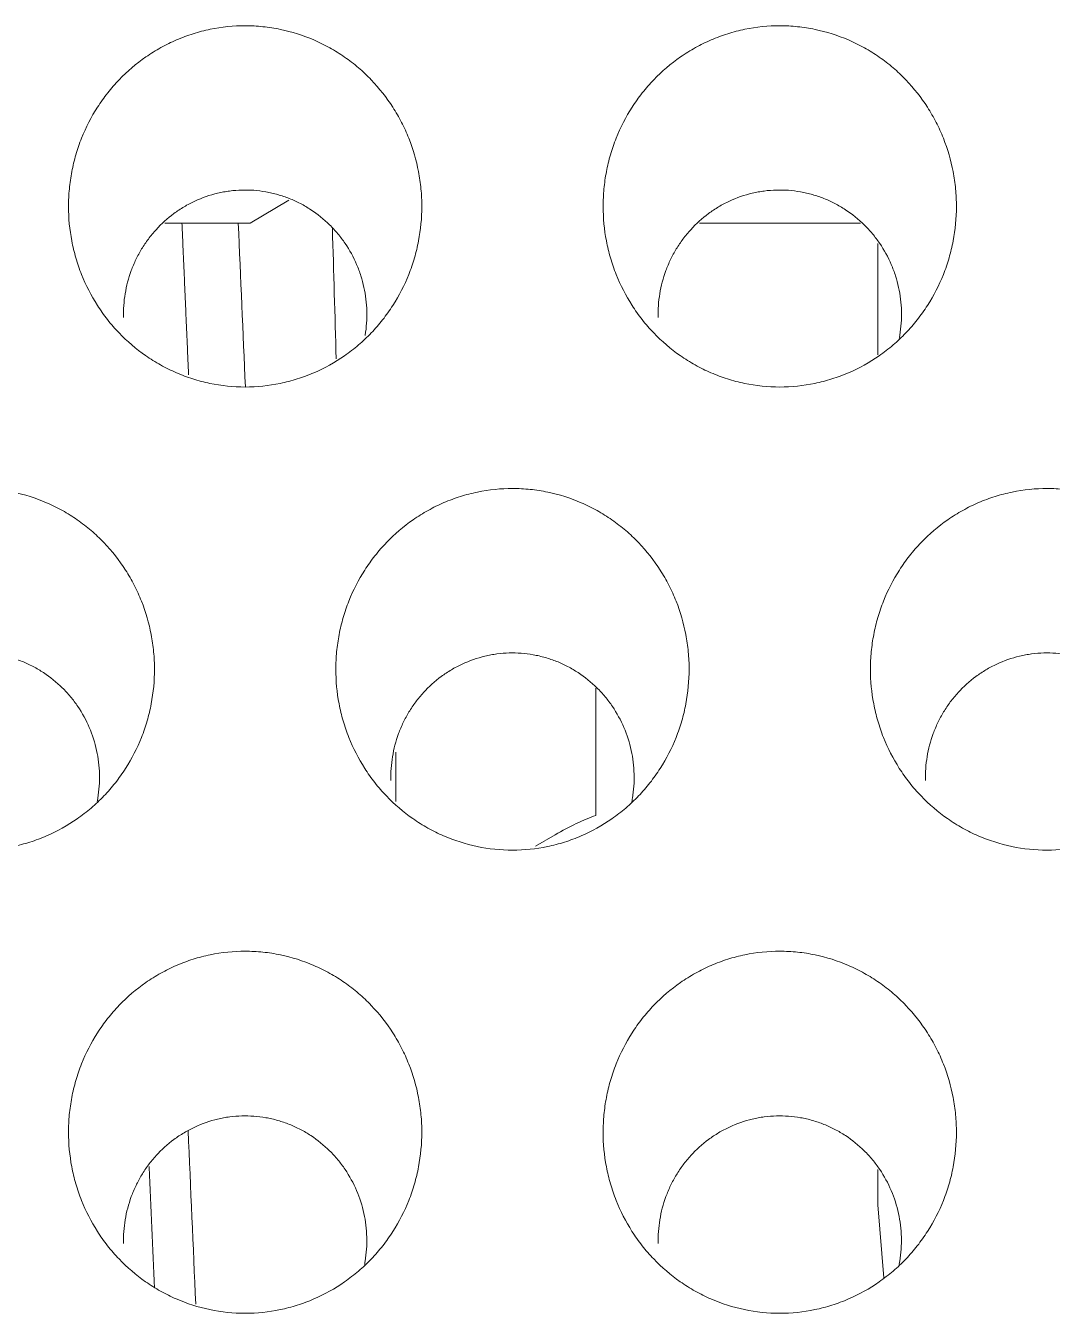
# Model space of a CAD drawing. Header units: millimetres. Extents: x 70151 to 230897, y 35202 to 113211.
# Drawn here: x 179009.19 to 179014.93, y 69190.07 to 69197.26 of the extents above; entities that cross this region are included whole.
import ezdxf

# ---------------------------------------------------------------- set-up
doc = ezdxf.new("R2010")
doc.units = ezdxf.units.MM
doc.header["$LTSCALE"] = 50
doc.layers.add('2-con', color=2, linetype='Continuous')
doc.layers.add('mark-B', color=2, linetype='Continuous', lineweight=20)

# ---------------------------------------------------------------- blocks, each defined once
blk = doc.blocks.new('무풍1WAY 대형')
at = {"layer": 'mark-B'}
for p, q in [((-359.0754, -430.819), (-359.0419, -431.2268)), ((-359.0419, -431.2268), (-359.0419, -431.4234)), ((-357.2387, -433.2948), (-357.128, -433.2305)), ((-357.4656, -433.4028), (-357.4656, -434.113)), ((-356.3482, -433.7568), (-356.3482, -433.4803)), ((-359.0419, -435.9761), (-359.0419, -436.5975)), ((-355.7503, -436.8412), (-355.5344, -436.7121))]:
    blk.add_line(p, q, dxfattribs=at)
blk.add_ellipse((-357.2126, -433.0697), major_axis=(-0.4878, -0.3363), ratio=0.297438, start_param=0.835702, end_param=1.316183, dxfattribs=at)
for points, knots in [([(-358.4933, -430.621), (-358.5597, -430.621), (-358.625, -430.6278), (-358.7213, -430.6478), (-358.7531, -430.6561), (-358.8003, -430.671), (-358.816, -430.6764), (-358.847, -430.688), (-358.8623, -430.6942), (-358.9376, -430.7268), (-358.9947, -430.7587), (-359.0755, -430.815), (-359.1018, -430.8354), (-359.1516, -430.8781), (-359.199, -430.923), (-359.2417, -430.9722), (-359.272, -431.0107), (-359.2818, -431.0238), (-359.3007, -431.0505), (-359.31, -431.0641), (-359.3542, -431.1333), (-359.3838, -431.1912), (-359.4197, -431.2817), (-359.4302, -431.3125), (-359.4439, -431.3595), (-359.4481, -431.3754), (-359.4558, -431.4073), (-359.4592, -431.4232), (-359.4744, -431.5031), (-359.4804, -431.5675), (-359.4804, -431.6487), (-359.4801, -431.6649), (-359.4785, -431.6975), (-359.4774, -431.7139), (-359.4728, -431.7628), (-359.4682, -431.795), (-359.4499, -431.8905), (-359.4319, -431.9527), (-359.3958, -432.0436), (-359.3822, -432.0737), (-359.3524, -432.1318), (-359.3362, -432.16), (-359.2837, -432.242), (-359.2436, -432.2932), (-359.1866, -432.3527), (-359.1749, -432.3643), (-359.1511, -432.3868), (-359.1146, -432.4197), (-359.0502, -432.4696), (-358.9948, -432.5043), (-358.9519, -432.5283), (-358.9373, -432.536), (-358.9076, -432.5506), (-358.8926, -432.5576), (-358.8169, -432.5903), (-358.7546, -432.6101), (-358.6583, -432.6302), (-358.6257, -432.6353), (-358.5596, -432.6421), (-358.5267, -432.6438), (-358.4282, -432.6439), (-358.363, -432.6373), (-358.282, -432.6206), (-358.2658, -432.6168), (-358.2338, -432.6084), (-358.1863, -432.5947), (-358.1095, -432.5661), (-358.0508, -432.5372), (-357.9933, -432.5052), (-357.9651, -432.4876), (-357.8842, -432.4312), (-357.8347, -432.3888), (-357.7781, -432.3299), (-357.767, -432.3178), (-357.7455, -432.293), (-357.735, -432.2803), (-357.7045, -432.2416), (-357.6856, -432.2149), (-357.6329, -432.1328), (-357.6032, -432.075), (-357.573, -431.9989), (-357.5673, -431.9835), (-357.5567, -431.9525), (-357.5419, -431.9059), (-357.523, -431.8271), (-357.5138, -431.7629), (-357.5092, -431.7144), (-357.5081, -431.6982), (-357.5065, -431.6655), (-357.5061, -431.6491), (-357.5061, -431.5674), (-357.5122, -431.5029), (-357.5304, -431.4075), (-357.5379, -431.3759), (-357.5516, -431.3288), (-357.5565, -431.3132), (-357.5671, -431.2822), (-357.5728, -431.2668), (-357.6028, -431.1911), (-357.6324, -431.1334), (-357.6849, -431.0511), (-357.7038, -431.0245), (-357.7445, -430.9726), (-357.766, -430.9479), (-357.8336, -430.8772), (-357.883, -430.8347), (-357.9502, -430.7877), (-357.9639, -430.7786), (-357.9919, -430.761), (-358.0062, -430.7526), (-358.0492, -430.7285), (-358.0786, -430.714), (-358.1685, -430.675), (-358.231, -430.655), (-358.3611, -430.6278), (-358.4268, -430.621), (-358.4933, -430.621)], [0, 0, 0, 0, 0.03125, 0.03125, 0.046875, 0.046875, 0.054688, 0.054688, 0.0625, 0.0625, 0.09375, 0.09375, 0.109375, 0.109375, 0.125, 0.140625, 0.140625, 0.148438, 0.148438, 0.15625, 0.15625, 0.1875, 0.1875, 0.203125, 0.203125, 0.210938, 0.210938, 0.21875, 0.21875, 0.25, 0.25, 0.257813, 0.257813, 0.265625, 0.265625, 0.28125, 0.28125, 0.3125, 0.3125, 0.328125, 0.328125, 0.34375, 0.34375, 0.375, 0.375, 0.382813, 0.382813, 0.390625, 0.40625, 0.421875, 0.421875, 0.429688, 0.429688, 0.4375, 0.4375, 0.46875, 0.46875, 0.484375, 0.484375, 0.5, 0.5, 0.53125, 0.53125, 0.539063, 0.539063, 0.546875, 0.5625, 0.578125, 0.578125, 0.59375, 0.59375, 0.625, 0.625, 0.632813, 0.632813, 0.640625, 0.640625, 0.65625, 0.65625, 0.6875, 0.6875, 0.695313, 0.695313, 0.703125, 0.71875, 0.734375, 0.734375, 0.742188, 0.742188, 0.75, 0.75, 0.78125, 0.78125, 0.796875, 0.796875, 0.804688, 0.804688, 0.8125, 0.8125, 0.84375, 0.84375, 0.859375, 0.859375, 0.875, 0.875, 0.90625, 0.90625, 0.914063, 0.914063, 0.921875, 0.921875, 0.9375, 0.9375, 0.96875, 0.96875, 1, 1, 1, 1]), ([(-355.5057, -430.621), (-355.5722, -430.621), (-355.6375, -430.6278), (-355.7337, -430.6478), (-355.7655, -430.6561), (-355.8128, -430.671), (-355.8285, -430.6764), (-355.8595, -430.688), (-355.8747, -430.6942), (-355.9501, -430.7268), (-356.0072, -430.7587), (-356.088, -430.815), (-356.1142, -430.8354), (-356.1641, -430.8781), (-356.2115, -430.923), (-356.2542, -430.9722), (-356.2844, -431.0107), (-356.2942, -431.0238), (-356.3132, -431.0505), (-356.3224, -431.0641), (-356.3667, -431.1333), (-356.3962, -431.1912), (-356.4321, -431.2817), (-356.4427, -431.3125), (-356.4564, -431.3595), (-356.4606, -431.3754), (-356.4682, -431.4073), (-356.4716, -431.4232), (-356.4868, -431.5031), (-356.4929, -431.5675), (-356.4929, -431.6487), (-356.4925, -431.6649), (-356.491, -431.6975), (-356.4898, -431.7139), (-356.4852, -431.7628), (-356.4806, -431.795), (-356.4624, -431.8905), (-356.4443, -431.9527), (-356.4083, -432.0436), (-356.3946, -432.0737), (-356.3649, -432.1318), (-356.3487, -432.16), (-356.2962, -432.242), (-356.2561, -432.2932), (-356.1991, -432.3527), (-356.1874, -432.3643), (-356.1635, -432.3868), (-356.127, -432.4197), (-356.0626, -432.4696), (-356.0073, -432.5043), (-355.9643, -432.5283), (-355.9497, -432.536), (-355.9201, -432.5506), (-355.905, -432.5576), (-355.8294, -432.5903), (-355.767, -432.6101), (-355.6707, -432.6302), (-355.6381, -432.6353), (-355.572, -432.6421), (-355.5391, -432.6438), (-355.4406, -432.6439), (-355.3754, -432.6373), (-355.2945, -432.6206), (-355.2782, -432.6168), (-355.2462, -432.6084), (-355.1987, -432.5947), (-355.122, -432.5661), (-355.0632, -432.5372), (-355.0058, -432.5052), (-354.9776, -432.4876), (-354.8966, -432.4312), (-354.8471, -432.3888), (-354.7905, -432.3299), (-354.7795, -432.3178), (-354.758, -432.293), (-354.7474, -432.2803), (-354.7169, -432.2416), (-354.698, -432.2149), (-354.6454, -432.1328), (-354.6157, -432.075), (-354.5855, -431.9989), (-354.5797, -431.9835), (-354.5691, -431.9525), (-354.5544, -431.9059), (-354.5355, -431.8271), (-354.5263, -431.7629), (-354.5217, -431.7144), (-354.5205, -431.6982), (-354.519, -431.6655), (-354.5186, -431.6491), (-354.5186, -431.5674), (-354.5247, -431.5029), (-354.5428, -431.4075), (-354.5504, -431.3759), (-354.564, -431.3288), (-354.569, -431.3132), (-354.5796, -431.2822), (-354.5853, -431.2668), (-354.6153, -431.1911), (-354.6448, -431.1334), (-354.6973, -431.0511), (-354.7162, -431.0245), (-354.757, -430.9726), (-354.7784, -430.9479), (-354.846, -430.8772), (-354.8954, -430.8347), (-354.9626, -430.7877), (-354.9764, -430.7786), (-355.0044, -430.761), (-355.0186, -430.7526), (-355.0617, -430.7285), (-355.0911, -430.714), (-355.181, -430.675), (-355.2435, -430.655), (-355.3735, -430.6278), (-355.4393, -430.621), (-355.5057, -430.621)], [0, 0, 0, 0, 0.03125, 0.03125, 0.046875, 0.046875, 0.054687, 0.054687, 0.0625, 0.0625, 0.09375, 0.09375, 0.109375, 0.109375, 0.125, 0.140625, 0.140625, 0.148437, 0.148437, 0.15625, 0.15625, 0.1875, 0.1875, 0.203125, 0.203125, 0.210937, 0.210937, 0.21875, 0.21875, 0.25, 0.25, 0.257812, 0.257812, 0.265625, 0.265625, 0.28125, 0.28125, 0.3125, 0.3125, 0.328125, 0.328125, 0.34375, 0.34375, 0.375, 0.375, 0.382812, 0.382812, 0.390625, 0.40625, 0.421875, 0.421875, 0.429687, 0.429687, 0.4375, 0.4375, 0.46875, 0.46875, 0.484375, 0.484375, 0.5, 0.5, 0.53125, 0.53125, 0.539062, 0.539062, 0.546875, 0.5625, 0.578125, 0.578125, 0.59375, 0.59375, 0.625, 0.625, 0.632812, 0.632812, 0.640625, 0.640625, 0.65625, 0.65625, 0.6875, 0.6875, 0.695312, 0.695312, 0.703125, 0.71875, 0.734375, 0.734375, 0.742187, 0.742187, 0.75, 0.75, 0.78125, 0.78125, 0.796875, 0.796875, 0.804687, 0.804687, 0.8125, 0.8125, 0.84375, 0.84375, 0.859375, 0.859375, 0.875, 0.875, 0.90625, 0.90625, 0.914062, 0.914062, 0.921875, 0.921875, 0.9375, 0.9375, 0.96875, 0.96875, 1, 1, 1, 1]), ([(-359.1603, -430.8933), (-359.1615, -430.8995), (-359.1626, -430.9057), (-359.1709, -430.956), (-359.1739, -431.0004), (-359.1722, -431.0678), (-359.1706, -431.0904), (-359.1652, -431.1349), (-359.1615, -431.157), (-359.1473, -431.2224), (-359.1338, -431.2651), (-359.0982, -431.3483), (-359.0767, -431.3876), (-359.039, -431.4432), (-359.0255, -431.4612), (-359.0039, -431.4873), (-358.9964, -431.4959), (-358.9811, -431.5126), (-358.9733, -431.5207), (-358.9332, -431.5604), (-358.8983, -431.5887), (-358.8511, -431.6197), (-358.8414, -431.6257), (-358.8218, -431.6372), (-358.8118, -431.6428), (-358.7816, -431.6585), (-358.7406, -431.6774), (-358.6872, -431.6956), (-358.6543, -431.7042), (-358.6322, -431.7093), (-358.621, -431.7116), (-358.5647, -431.7216), (-358.5197, -431.7249), (-358.4519, -431.723), (-358.4293, -431.7212), (-358.3954, -431.7167), (-358.3841, -431.7149), (-358.3617, -431.7108), (-358.3506, -431.7085), (-358.2956, -431.6954), (-358.2531, -431.6806), (-358.1915, -431.6519), (-358.1712, -431.6412), (-358.1323, -431.618), (-358.1135, -431.6055), (-358.0594, -431.5655), (-358.0261, -431.5354), (-357.988, -431.4934), (-357.9805, -431.4848), (-357.9662, -431.4674), (-357.9593, -431.4585), (-357.9392, -431.4315), (-357.9143, -431.3943), (-357.8877, -431.3452), (-357.8738, -431.3144), (-357.8651, -431.2937), (-357.8609, -431.2831), (-357.8415, -431.2303), (-357.819, -431.1442), (-357.8127, -431.0554), (-357.8137, -431.0102)], [0, 0, 0, 0, 0.008227, 0.008227, 0.066566, 0.066566, 0.095736, 0.095736, 0.124906, 0.124906, 0.183246, 0.183246, 0.241585, 0.241585, 0.270755, 0.270755, 0.28534, 0.28534, 0.299925, 0.299925, 0.358264, 0.358264, 0.372849, 0.372849, 0.387434, 0.387434, 0.416604, 0.445774, 0.460359, 0.460359, 0.474944, 0.474944, 0.533283, 0.533283, 0.562453, 0.562453, 0.577038, 0.577038, 0.591623, 0.591623, 0.649962, 0.649962, 0.679132, 0.679132, 0.708302, 0.708302, 0.766642, 0.766642, 0.781226, 0.781226, 0.795811, 0.795811, 0.824981, 0.854151, 0.868736, 0.868736, 0.883321, 0.883321, 0.94166, 1, 1, 1, 1]), ([(-356.1728, -430.8933), (-356.174, -430.8995), (-356.1751, -430.9057), (-356.1833, -430.956), (-356.1864, -431.0004), (-356.1847, -431.0678), (-356.1831, -431.0904), (-356.1777, -431.1349), (-356.174, -431.157), (-356.1598, -431.2224), (-356.1462, -431.2651), (-356.1107, -431.3483), (-356.0892, -431.3876), (-356.0515, -431.4432), (-356.038, -431.4612), (-356.0164, -431.4873), (-356.0089, -431.4959), (-355.9936, -431.5126), (-355.9857, -431.5207), (-355.9456, -431.5604), (-355.9107, -431.5887), (-355.8635, -431.6197), (-355.8539, -431.6257), (-355.8343, -431.6372), (-355.8243, -431.6428), (-355.7941, -431.6585), (-355.753, -431.6774), (-355.6997, -431.6956), (-355.6668, -431.7042), (-355.6446, -431.7093), (-355.6334, -431.7116), (-355.5772, -431.7216), (-355.5321, -431.7249), (-355.4644, -431.723), (-355.4418, -431.7212), (-355.4079, -431.7167), (-355.3965, -431.7149), (-355.3742, -431.7108), (-355.3631, -431.7085), (-355.308, -431.6954), (-355.2655, -431.6806), (-355.2039, -431.6519), (-355.1837, -431.6412), (-355.1447, -431.618), (-355.126, -431.6055), (-355.0718, -431.5655), (-355.0385, -431.5354), (-355.0004, -431.4934), (-354.993, -431.4848), (-354.9786, -431.4674), (-354.9717, -431.4585), (-354.9516, -431.4315), (-354.9267, -431.3943), (-354.9002, -431.3452), (-354.8863, -431.3144), (-354.8775, -431.2937), (-354.8734, -431.2831), (-354.854, -431.2303), (-354.8315, -431.1442), (-354.8251, -431.0554), (-354.8262, -431.0102)], [0, 0, 0, 0, 0.008227, 0.008227, 0.066566, 0.066566, 0.095736, 0.095736, 0.124906, 0.124906, 0.183246, 0.183246, 0.241585, 0.241585, 0.270755, 0.270755, 0.28534, 0.28534, 0.299925, 0.299925, 0.358264, 0.358264, 0.372849, 0.372849, 0.387434, 0.387434, 0.416604, 0.445774, 0.460359, 0.460359, 0.474944, 0.474944, 0.533283, 0.533283, 0.562453, 0.562453, 0.577038, 0.577038, 0.591623, 0.591623, 0.649962, 0.649962, 0.679132, 0.679132, 0.708302, 0.708302, 0.766642, 0.766642, 0.781227, 0.781227, 0.795811, 0.795811, 0.824981, 0.854151, 0.868736, 0.868736, 0.883321, 0.883321, 0.94166, 1, 1, 1, 1]), ([(-359.9871, -433.2088), (-360.0535, -433.2088), (-360.1188, -433.2156), (-360.215, -433.2355), (-360.2468, -433.2438), (-360.294, -433.2587), (-360.3097, -433.2641), (-360.3407, -433.2757), (-360.3559, -433.2819), (-360.4313, -433.3144), (-360.4883, -433.3462), (-360.5691, -433.4025), (-360.5954, -433.4228), (-360.6452, -433.4655), (-360.6927, -433.5104), (-360.7354, -433.5595), (-360.7656, -433.5979), (-360.7754, -433.611), (-360.7944, -433.6377), (-360.8036, -433.6513), (-360.8479, -433.7204), (-360.8775, -433.7783), (-360.9134, -433.8687), (-360.9239, -433.8994), (-360.9376, -433.9465), (-360.9419, -433.9623), (-360.9495, -433.9941), (-360.9529, -434.0101), (-360.9681, -434.0899), (-360.9742, -434.1543), (-360.9742, -434.2354), (-360.9738, -434.2516), (-360.9723, -434.2842), (-360.9711, -434.3005), (-360.9665, -434.3494), (-360.9619, -434.3816), (-360.9436, -434.477), (-360.9256, -434.5391), (-360.8895, -434.63), (-360.8759, -434.6601), (-360.8461, -434.7181), (-360.8299, -434.7463), (-360.7774, -434.8281), (-360.7372, -434.8793), (-360.6803, -434.9387), (-360.6686, -434.9503), (-360.6447, -434.9729), (-360.6082, -435.0057), (-360.5438, -435.0555), (-360.4885, -435.0901), (-360.4455, -435.1141), (-360.4309, -435.1218), (-360.4013, -435.1364), (-360.3862, -435.1434), (-360.3106, -435.1761), (-360.2483, -435.1958), (-360.152, -435.2159), (-360.1194, -435.2209), (-360.0533, -435.2278), (-360.0204, -435.2295), (-359.922, -435.2295), (-359.8568, -435.2229), (-359.7758, -435.2062), (-359.7596, -435.2025), (-359.7276, -435.1941), (-359.6801, -435.1805), (-359.6034, -435.1519), (-359.5447, -435.123), (-359.4872, -435.0911), (-359.459, -435.0735), (-359.3781, -435.0172), (-359.3286, -434.9748), (-359.272, -434.916), (-359.261, -434.9039), (-359.2394, -434.8792), (-359.2289, -434.8665), (-359.1984, -434.8278), (-359.1794, -434.8012), (-359.1268, -434.7191), (-359.0971, -434.6613), (-359.0668, -434.5853), (-359.0611, -434.5699), (-359.0505, -434.539), (-359.0357, -434.4924), (-359.0168, -434.4136), (-359.0076, -434.3496), (-359.003, -434.3011), (-359.0019, -434.2848), (-359.0003, -434.2522), (-358.9999, -434.2358), (-358.9999, -434.1541), (-359.006, -434.0897), (-359.0242, -433.9944), (-359.0317, -433.9628), (-359.0454, -433.9158), (-359.0503, -433.9001), (-359.061, -433.8691), (-359.0666, -433.8538), (-359.0967, -433.7782), (-359.1262, -433.7205), (-359.1788, -433.6384), (-359.1977, -433.6117), (-359.2384, -433.5599), (-359.2599, -433.5352), (-359.3275, -433.4646), (-359.3769, -433.4222), (-359.4441, -433.3752), (-359.4578, -433.3661), (-359.4859, -433.3486), (-359.5001, -433.3402), (-359.5432, -433.3161), (-359.5725, -433.3016), (-359.6624, -433.2627), (-359.7249, -433.2427), (-359.8549, -433.2156), (-359.9206, -433.2088), (-359.9871, -433.2088)], [0, 0, 0, 0, 0.03125, 0.03125, 0.046875, 0.046875, 0.054687, 0.054687, 0.0625, 0.0625, 0.09375, 0.09375, 0.109375, 0.109375, 0.125, 0.140625, 0.140625, 0.148437, 0.148437, 0.15625, 0.15625, 0.1875, 0.1875, 0.203125, 0.203125, 0.210937, 0.210937, 0.21875, 0.21875, 0.25, 0.25, 0.257812, 0.257812, 0.265625, 0.265625, 0.28125, 0.28125, 0.3125, 0.3125, 0.328125, 0.328125, 0.34375, 0.34375, 0.375, 0.375, 0.382812, 0.382812, 0.390625, 0.40625, 0.421875, 0.421875, 0.429687, 0.429687, 0.4375, 0.4375, 0.46875, 0.46875, 0.484375, 0.484375, 0.5, 0.5, 0.53125, 0.53125, 0.539062, 0.539062, 0.546875, 0.5625, 0.578125, 0.578125, 0.59375, 0.59375, 0.625, 0.625, 0.632812, 0.632812, 0.640625, 0.640625, 0.65625, 0.65625, 0.6875, 0.6875, 0.695312, 0.695312, 0.703125, 0.71875, 0.734375, 0.734375, 0.742187, 0.742187, 0.75, 0.75, 0.78125, 0.78125, 0.796875, 0.796875, 0.804687, 0.804687, 0.8125, 0.8125, 0.84375, 0.84375, 0.859375, 0.859375, 0.875, 0.875, 0.90625, 0.90625, 0.914062, 0.914062, 0.921875, 0.921875, 0.9375, 0.9375, 0.96875, 0.96875, 1, 1, 1, 1]), ([(-356.9995, -433.2088), (-357.0659, -433.2088), (-357.1312, -433.2156), (-357.2274, -433.2355), (-357.2592, -433.2438), (-357.3064, -433.2587), (-357.3222, -433.2641), (-357.3531, -433.2757), (-357.3684, -433.2819), (-357.4437, -433.3144), (-357.5008, -433.3462), (-357.5816, -433.4025), (-357.6078, -433.4228), (-357.6577, -433.4655), (-357.7051, -433.5104), (-357.7478, -433.5595), (-357.7781, -433.5979), (-357.7879, -433.611), (-357.8069, -433.6377), (-357.8161, -433.6513), (-357.8604, -433.7204), (-357.8899, -433.7783), (-357.9258, -433.8687), (-357.9364, -433.8994), (-357.9501, -433.9465), (-357.9543, -433.9623), (-357.9619, -433.9941), (-357.9654, -434.0101), (-357.9806, -434.0899), (-357.9866, -434.1543), (-357.9866, -434.2354), (-357.9863, -434.2516), (-357.9847, -434.2842), (-357.9836, -434.3005), (-357.9789, -434.3494), (-357.9743, -434.3816), (-357.9561, -434.477), (-357.9381, -434.5391), (-357.902, -434.63), (-357.8883, -434.6601), (-357.8585, -434.7181), (-357.8423, -434.7463), (-357.7898, -434.8281), (-357.7497, -434.8793), (-357.6927, -434.9387), (-357.681, -434.9503), (-357.6572, -434.9729), (-357.6207, -435.0057), (-357.5563, -435.0555), (-357.5009, -435.0901), (-357.4579, -435.1141), (-357.4434, -435.1218), (-357.4137, -435.1364), (-357.3987, -435.1434), (-357.3231, -435.1761), (-357.2607, -435.1958), (-357.1644, -435.2159), (-357.1319, -435.2209), (-357.0658, -435.2278), (-357.0329, -435.2295), (-356.9344, -435.2295), (-356.8692, -435.2229), (-356.7883, -435.2062), (-356.7721, -435.2025), (-356.7401, -435.1941), (-356.6926, -435.1805), (-356.6159, -435.1519), (-356.5571, -435.123), (-356.4997, -435.0911), (-356.4715, -435.0735), (-356.3906, -435.0172), (-356.341, -434.9748), (-356.2845, -434.916), (-356.2734, -434.9039), (-356.2519, -434.8792), (-356.2413, -434.8665), (-356.2108, -434.8278), (-356.1919, -434.8012), (-356.1392, -434.7191), (-356.1096, -434.6613), (-356.0793, -434.5853), (-356.0736, -434.5699), (-356.063, -434.539), (-356.0482, -434.4924), (-356.0293, -434.4136), (-356.0201, -434.3496), (-356.0155, -434.3011), (-356.0143, -434.2848), (-356.0128, -434.2522), (-356.0124, -434.2358), (-356.0124, -434.1541), (-356.0185, -434.0897), (-356.0366, -433.9944), (-356.0442, -433.9628), (-356.0578, -433.9158), (-356.0628, -433.9001), (-356.0734, -433.8691), (-356.0791, -433.8538), (-356.1091, -433.7782), (-356.1387, -433.7205), (-356.1912, -433.6384), (-356.2101, -433.6117), (-356.2509, -433.5599), (-356.2723, -433.5352), (-356.34, -433.4646), (-356.3893, -433.4222), (-356.4566, -433.3752), (-356.4703, -433.3661), (-356.4983, -433.3486), (-356.5125, -433.3402), (-356.5556, -433.3161), (-356.585, -433.3016), (-356.6749, -433.2627), (-356.7373, -433.2427), (-356.8673, -433.2156), (-356.9331, -433.2088), (-356.9995, -433.2088)], [0, 0, 0, 0, 0.03125, 0.03125, 0.046875, 0.046875, 0.054687, 0.054687, 0.0625, 0.0625, 0.09375, 0.09375, 0.109375, 0.109375, 0.125, 0.140625, 0.140625, 0.148437, 0.148437, 0.15625, 0.15625, 0.1875, 0.1875, 0.203125, 0.203125, 0.210937, 0.210937, 0.21875, 0.21875, 0.25, 0.25, 0.257812, 0.257812, 0.265625, 0.265625, 0.28125, 0.28125, 0.3125, 0.3125, 0.328125, 0.328125, 0.34375, 0.34375, 0.375, 0.375, 0.382812, 0.382812, 0.390625, 0.40625, 0.421875, 0.421875, 0.429687, 0.429687, 0.4375, 0.4375, 0.46875, 0.46875, 0.484375, 0.484375, 0.5, 0.5, 0.53125, 0.53125, 0.539062, 0.539062, 0.546875, 0.5625, 0.578125, 0.578125, 0.59375, 0.59375, 0.625, 0.625, 0.632812, 0.632812, 0.640625, 0.640625, 0.65625, 0.65625, 0.6875, 0.6875, 0.695312, 0.695312, 0.703125, 0.71875, 0.734375, 0.734375, 0.742187, 0.742187, 0.75, 0.75, 0.78125, 0.78125, 0.796875, 0.796875, 0.804687, 0.804687, 0.8125, 0.8125, 0.84375, 0.84375, 0.859375, 0.859375, 0.875, 0.875, 0.90625, 0.90625, 0.914062, 0.914062, 0.921875, 0.921875, 0.9375, 0.9375, 0.96875, 0.96875, 1, 1, 1, 1]), ([(-354.012, -433.2088), (-354.0784, -433.2088), (-354.1437, -433.2156), (-354.2399, -433.2355), (-354.2717, -433.2438), (-354.3189, -433.2587), (-354.3346, -433.2641), (-354.3656, -433.2757), (-354.3808, -433.2819), (-354.4562, -433.3144), (-354.5132, -433.3462), (-354.594, -433.4025), (-354.6203, -433.4228), (-354.6701, -433.4655), (-354.7176, -433.5104), (-354.7603, -433.5595), (-354.7905, -433.5979), (-354.8003, -433.611), (-354.8193, -433.6377), (-354.8285, -433.6513), (-354.8728, -433.7204), (-354.9024, -433.7783), (-354.9383, -433.8687), (-354.9488, -433.8994), (-354.9625, -433.9465), (-354.9668, -433.9623), (-354.9744, -433.9941), (-354.9778, -434.0101), (-354.993, -434.0899), (-354.9991, -434.1543), (-354.9991, -434.2354), (-354.9987, -434.2516), (-354.9972, -434.2842), (-354.996, -434.3005), (-354.9914, -434.3494), (-354.9868, -434.3816), (-354.9685, -434.477), (-354.9505, -434.5391), (-354.9144, -434.63), (-354.9008, -434.6601), (-354.871, -434.7181), (-354.8548, -434.7463), (-354.8023, -434.8281), (-354.7622, -434.8793), (-354.7052, -434.9387), (-354.6935, -434.9503), (-354.6696, -434.9729), (-354.6331, -435.0057), (-354.5687, -435.0555), (-354.5134, -435.0901), (-354.4704, -435.1141), (-354.4558, -435.1218), (-354.4262, -435.1364), (-354.4111, -435.1434), (-354.3355, -435.1761), (-354.2732, -435.1958), (-354.1769, -435.2159), (-354.1443, -435.2209), (-354.0782, -435.2278), (-354.0453, -435.2295), (-353.9469, -435.2295), (-353.8817, -435.2229), (-353.8007, -435.2062), (-353.7845, -435.2025), (-353.7525, -435.1941), (-353.705, -435.1805), (-353.6283, -435.1519), (-353.5696, -435.123), (-353.5121, -435.0911), (-353.4839, -435.0735), (-353.403, -435.0172), (-353.3535, -434.9748), (-353.2969, -434.916), (-353.2859, -434.9039), (-353.2643, -434.8792), (-353.2538, -434.8665), (-353.2233, -434.8278), (-353.2043, -434.8012), (-353.1517, -434.7191), (-353.122, -434.6613), (-353.0918, -434.5853), (-353.086, -434.5699), (-353.0754, -434.539), (-353.0606, -434.4924), (-353.0417, -434.4136), (-353.0326, -434.3496), (-353.0279, -434.3011), (-353.0268, -434.2848), (-353.0252, -434.2522), (-353.0248, -434.2358), (-353.0248, -434.1541), (-353.031, -434.0897), (-353.0491, -433.9944), (-353.0566, -433.9628), (-353.0703, -433.9158), (-353.0752, -433.9001), (-353.0859, -433.8691), (-353.0915, -433.8538), (-353.1216, -433.7782), (-353.1511, -433.7205), (-353.2037, -433.6384), (-353.2226, -433.6117), (-353.2633, -433.5599), (-353.2848, -433.5352), (-353.3524, -433.4646), (-353.4018, -433.4222), (-353.469, -433.3752), (-353.4827, -433.3661), (-353.5108, -433.3486), (-353.525, -433.3402), (-353.5681, -433.3161), (-353.5974, -433.3016), (-353.6873, -433.2627), (-353.7498, -433.2427), (-353.8798, -433.2156), (-353.9455, -433.2088), (-354.012, -433.2088)], [0, 0, 0, 0, 0.03125, 0.03125, 0.046875, 0.046875, 0.054687, 0.054687, 0.0625, 0.0625, 0.09375, 0.09375, 0.109375, 0.109375, 0.125, 0.140625, 0.140625, 0.148437, 0.148437, 0.15625, 0.15625, 0.1875, 0.1875, 0.203125, 0.203125, 0.210937, 0.210937, 0.21875, 0.21875, 0.25, 0.25, 0.257813, 0.257813, 0.265625, 0.265625, 0.28125, 0.28125, 0.3125, 0.3125, 0.328125, 0.328125, 0.34375, 0.34375, 0.375, 0.375, 0.382813, 0.382813, 0.390625, 0.40625, 0.421875, 0.421875, 0.429688, 0.429688, 0.4375, 0.4375, 0.46875, 0.46875, 0.484375, 0.484375, 0.5, 0.5, 0.53125, 0.53125, 0.539063, 0.539063, 0.546875, 0.5625, 0.578125, 0.578125, 0.59375, 0.59375, 0.625, 0.625, 0.632813, 0.632813, 0.640625, 0.640625, 0.65625, 0.65625, 0.6875, 0.6875, 0.695313, 0.695313, 0.703125, 0.71875, 0.734375, 0.734375, 0.742188, 0.742188, 0.75, 0.75, 0.78125, 0.78125, 0.796875, 0.796875, 0.804688, 0.804688, 0.8125, 0.8125, 0.84375, 0.84375, 0.859375, 0.859375, 0.875, 0.875, 0.90625, 0.90625, 0.914063, 0.914063, 0.921875, 0.921875, 0.9375, 0.9375, 0.96875, 0.96875, 1, 1, 1, 1]), ([(-360.6543, -433.481), (-360.6555, -433.4871), (-360.6566, -433.4932), (-360.6648, -433.5433), (-360.6679, -433.5878), (-360.6662, -433.6551), (-360.6645, -433.6777), (-360.6592, -433.7222), (-360.6554, -433.7442), (-360.6412, -433.8096), (-360.6277, -433.8523), (-360.5921, -433.9354), (-360.5706, -433.9747), (-360.5329, -434.0303), (-360.5194, -434.0483), (-360.4977, -434.0743), (-360.4902, -434.0829), (-360.4749, -434.0996), (-360.467, -434.1077), (-360.4269, -434.1473), (-360.392, -434.1756), (-360.3448, -434.2066), (-360.3352, -434.2126), (-360.3156, -434.2241), (-360.3056, -434.2297), (-360.2754, -434.2454), (-360.2343, -434.2642), (-360.1809, -434.2824), (-360.148, -434.2909), (-360.1259, -434.2961), (-360.1147, -434.2983), (-360.0585, -434.3083), (-360.0134, -434.3116), (-359.9457, -434.3097), (-359.9231, -434.3079), (-359.8892, -434.3035), (-359.8778, -434.3017), (-359.8555, -434.2976), (-359.8444, -434.2952), (-359.7893, -434.2821), (-359.7468, -434.2674), (-359.6852, -434.2387), (-359.665, -434.228), (-359.626, -434.2049), (-359.6073, -434.1924), (-359.5531, -434.1524), (-359.5198, -434.1223), (-359.4817, -434.0804), (-359.4742, -434.0718), (-359.4599, -434.0543), (-359.4529, -434.0455), (-359.4329, -434.0185), (-359.4079, -433.9814), (-359.3813, -433.9323), (-359.3675, -433.9015), (-359.3587, -433.8808), (-359.3545, -433.8702), (-359.3351, -433.8174), (-359.3126, -433.7314), (-359.3063, -433.6426), (-359.3073, -433.5975)], [0, 0, 0, 0, 0.00808, 0.00808, 0.066428, 0.066428, 0.095603, 0.095603, 0.124777, 0.124777, 0.183125, 0.183125, 0.241473, 0.241473, 0.270647, 0.270647, 0.285234, 0.285234, 0.299821, 0.299821, 0.35817, 0.35817, 0.372757, 0.372757, 0.387344, 0.387344, 0.416518, 0.445692, 0.460279, 0.460279, 0.474866, 0.474866, 0.533214, 0.533214, 0.562388, 0.562388, 0.576975, 0.576975, 0.591562, 0.591562, 0.649911, 0.649911, 0.679085, 0.679085, 0.708259, 0.708259, 0.766607, 0.766607, 0.781194, 0.781194, 0.795781, 0.795781, 0.824955, 0.854129, 0.868716, 0.868716, 0.883304, 0.883304, 0.941652, 1, 1, 1, 1]), ([(-357.6668, -433.481), (-357.6679, -433.4871), (-357.669, -433.4932), (-357.6773, -433.5433), (-357.6803, -433.5878), (-357.6786, -433.6551), (-357.677, -433.6777), (-357.6716, -433.7222), (-357.6679, -433.7442), (-357.6537, -433.8096), (-357.6401, -433.8523), (-357.6045, -433.9354), (-357.583, -433.9747), (-357.5453, -434.0303), (-357.5318, -434.0483), (-357.5102, -434.0743), (-357.5027, -434.0829), (-357.4873, -434.0996), (-357.4795, -434.1077), (-357.4394, -434.1473), (-357.4045, -434.1756), (-357.3573, -434.2066), (-357.3476, -434.2126), (-357.328, -434.2241), (-357.318, -434.2297), (-357.2878, -434.2454), (-357.2467, -434.2642), (-357.1934, -434.2824), (-357.1605, -434.2909), (-357.1383, -434.2961), (-357.1271, -434.2983), (-357.0709, -434.3083), (-357.0258, -434.3116), (-356.9581, -434.3097), (-356.9355, -434.3079), (-356.9016, -434.3035), (-356.8903, -434.3017), (-356.8679, -434.2976), (-356.8568, -434.2952), (-356.8018, -434.2821), (-356.7593, -434.2674), (-356.6977, -434.2387), (-356.6774, -434.228), (-356.6385, -434.2049), (-356.6197, -434.1924), (-356.5656, -434.1524), (-356.5322, -434.1223), (-356.4941, -434.0804), (-356.4867, -434.0718), (-356.4723, -434.0543), (-356.4654, -434.0455), (-356.4453, -434.0185), (-356.4204, -433.9814), (-356.3938, -433.9323), (-356.3799, -433.9015), (-356.3711, -433.8808), (-356.367, -433.8702), (-356.3476, -433.8174), (-356.3251, -433.7314), (-356.3187, -433.6426), (-356.3198, -433.5975)], [0, 0, 0, 0, 0.00808, 0.00808, 0.066428, 0.066428, 0.095603, 0.095603, 0.124777, 0.124777, 0.183125, 0.183125, 0.241473, 0.241473, 0.270647, 0.270647, 0.285234, 0.285234, 0.299821, 0.299821, 0.35817, 0.35817, 0.372757, 0.372757, 0.387344, 0.387344, 0.416518, 0.445692, 0.460279, 0.460279, 0.474866, 0.474866, 0.533214, 0.533214, 0.562388, 0.562388, 0.576975, 0.576975, 0.591562, 0.591562, 0.649911, 0.649911, 0.679085, 0.679085, 0.708259, 0.708259, 0.766607, 0.766607, 0.781194, 0.781194, 0.795781, 0.795781, 0.824955, 0.854129, 0.868716, 0.868716, 0.883304, 0.883304, 0.941652, 1, 1, 1, 1]), ([(-354.6792, -433.481), (-354.6804, -433.4871), (-354.6815, -433.4932), (-354.6897, -433.5433), (-354.6928, -433.5878), (-354.6911, -433.6551), (-354.6894, -433.6777), (-354.6841, -433.7222), (-354.6804, -433.7442), (-354.6661, -433.8096), (-354.6526, -433.8523), (-354.617, -433.9354), (-354.5955, -433.9747), (-354.5578, -434.0303), (-354.5443, -434.0483), (-354.5226, -434.0743), (-354.5151, -434.0829), (-354.4998, -434.0996), (-354.492, -434.1077), (-354.4518, -434.1473), (-354.4169, -434.1756), (-354.3697, -434.2066), (-354.3601, -434.2126), (-354.3405, -434.2241), (-354.3305, -434.2297), (-354.3003, -434.2454), (-354.2592, -434.2642), (-354.2059, -434.2824), (-354.1729, -434.2909), (-354.1508, -434.2961), (-354.1396, -434.2983), (-354.0834, -434.3083), (-354.0383, -434.3116), (-353.9706, -434.3097), (-353.948, -434.3079), (-353.9141, -434.3035), (-353.9027, -434.3017), (-353.8804, -434.2976), (-353.8693, -434.2952), (-353.8142, -434.2821), (-353.7717, -434.2674), (-353.7101, -434.2387), (-353.6899, -434.228), (-353.6509, -434.2049), (-353.6322, -434.1924), (-353.578, -434.1524), (-353.5447, -434.1223), (-353.5066, -434.0804), (-353.4991, -434.0718), (-353.4848, -434.0543), (-353.4779, -434.0455), (-353.4578, -434.0185), (-353.4328, -433.9814), (-353.4063, -433.9323), (-353.3924, -433.9015), (-353.3836, -433.8808), (-353.3794, -433.8702), (-353.36, -433.8174), (-353.3375, -433.7314), (-353.3312, -433.6426), (-353.3322, -433.5975)], [0, 0, 0, 0, 0.00808, 0.00808, 0.066428, 0.066428, 0.095603, 0.095603, 0.124777, 0.124777, 0.183125, 0.183125, 0.241473, 0.241473, 0.270647, 0.270647, 0.285234, 0.285234, 0.299821, 0.299821, 0.35817, 0.35817, 0.372757, 0.372757, 0.387344, 0.387344, 0.416518, 0.445692, 0.460279, 0.460279, 0.474866, 0.474866, 0.533214, 0.533214, 0.562388, 0.562388, 0.576975, 0.576975, 0.591562, 0.591562, 0.649911, 0.649911, 0.679085, 0.679085, 0.708259, 0.708259, 0.766607, 0.766607, 0.781194, 0.781194, 0.795781, 0.795781, 0.824955, 0.854129, 0.868716, 0.868716, 0.883304, 0.883304, 0.941652, 1, 1, 1, 1]), ([(-358.4933, -435.7965), (-358.5597, -435.7965), (-358.6249, -435.8032), (-358.7211, -435.8232), (-358.7529, -435.8314), (-358.8001, -435.8463), (-358.8158, -435.8517), (-358.8468, -435.8633), (-358.862, -435.8694), (-358.9374, -435.9019), (-358.9944, -435.9337), (-359.0752, -435.9899), (-359.1015, -436.0102), (-359.1513, -436.0528), (-359.1988, -436.0976), (-359.2415, -436.1467), (-359.2717, -436.1851), (-359.2815, -436.1981), (-359.3005, -436.2248), (-359.3097, -436.2384), (-359.354, -436.3075), (-359.3836, -436.3653), (-359.4195, -436.4556), (-359.4301, -436.4863), (-359.4438, -436.5333), (-359.448, -436.5491), (-359.4557, -436.5809), (-359.4591, -436.5968), (-359.4743, -436.6766), (-359.4804, -436.7409), (-359.4804, -436.822), (-359.48, -436.8382), (-359.4785, -436.8707), (-359.4773, -436.8871), (-359.4727, -436.9359), (-359.4681, -436.9681), (-359.4498, -437.0634), (-359.4318, -437.1255), (-359.3957, -437.2163), (-359.382, -437.2463), (-359.3522, -437.3043), (-359.336, -437.3324), (-359.2835, -437.4142), (-359.2433, -437.4654), (-359.1864, -437.5247), (-359.1747, -437.5363), (-359.1508, -437.5588), (-359.1143, -437.5916), (-359.0499, -437.6413), (-358.9945, -437.6759), (-358.9516, -437.6999), (-358.937, -437.7075), (-358.9074, -437.7221), (-358.8923, -437.7291), (-358.8167, -437.7617), (-358.7544, -437.7814), (-358.6581, -437.8014), (-358.6256, -437.8065), (-358.5595, -437.8133), (-358.5266, -437.815), (-358.4282, -437.8151), (-358.363, -437.8085), (-358.2821, -437.7918), (-358.2659, -437.7881), (-358.2339, -437.7797), (-358.1865, -437.7661), (-358.1098, -437.7376), (-358.051, -437.7087), (-357.9936, -437.6769), (-357.9654, -437.6593), (-357.8845, -437.6031), (-357.8349, -437.5608), (-357.7784, -437.502), (-357.7673, -437.4899), (-357.7458, -437.4652), (-357.7352, -437.4525), (-357.7047, -437.4139), (-357.6858, -437.3873), (-357.6331, -437.3053), (-357.6034, -437.2476), (-357.5731, -437.1717), (-357.5674, -437.1563), (-357.5568, -437.1254), (-357.542, -437.0788), (-357.5231, -437.0001), (-357.5139, -436.9361), (-357.5093, -436.8876), (-357.5081, -436.8714), (-357.5066, -436.8388), (-357.5062, -436.8224), (-357.5062, -436.7408), (-357.5123, -436.6764), (-357.5305, -436.5811), (-357.538, -436.5496), (-357.5517, -436.5026), (-357.5566, -436.487), (-357.5673, -436.456), (-357.5729, -436.4407), (-357.603, -436.3651), (-357.6325, -436.3075), (-357.6851, -436.2255), (-357.704, -436.1988), (-357.7448, -436.1471), (-357.7662, -436.1224), (-357.8339, -436.0519), (-357.8832, -436.0096), (-357.9639, -435.9533), (-357.9921, -435.9357), (-358.0495, -435.9036), (-358.1082, -435.8747), (-358.1694, -435.8518), (-358.2318, -435.832), (-358.2637, -435.8236), (-358.3612, -435.8033), (-358.4269, -435.7965), (-358.4933, -435.7965)], [0, 0, 0, 0, 0.03125, 0.03125, 0.046875, 0.046875, 0.054687, 0.054687, 0.0625, 0.0625, 0.09375, 0.09375, 0.109375, 0.109375, 0.125, 0.140625, 0.140625, 0.148437, 0.148437, 0.15625, 0.15625, 0.1875, 0.1875, 0.203125, 0.203125, 0.210937, 0.210937, 0.21875, 0.21875, 0.25, 0.25, 0.257812, 0.257812, 0.265625, 0.265625, 0.28125, 0.28125, 0.3125, 0.3125, 0.328125, 0.328125, 0.34375, 0.34375, 0.375, 0.375, 0.382812, 0.382812, 0.390625, 0.40625, 0.421875, 0.421875, 0.429687, 0.429687, 0.4375, 0.4375, 0.46875, 0.46875, 0.484375, 0.484375, 0.5, 0.5, 0.53125, 0.53125, 0.539063, 0.539063, 0.546875, 0.5625, 0.578125, 0.578125, 0.59375, 0.59375, 0.625, 0.625, 0.632813, 0.632813, 0.640625, 0.640625, 0.65625, 0.65625, 0.6875, 0.6875, 0.695313, 0.695313, 0.703125, 0.71875, 0.734375, 0.734375, 0.742188, 0.742188, 0.75, 0.75, 0.78125, 0.78125, 0.796875, 0.796875, 0.804688, 0.804688, 0.8125, 0.8125, 0.84375, 0.84375, 0.859375, 0.859375, 0.875, 0.875, 0.90625, 0.90625, 0.921875, 0.921875, 0.9375, 0.953125, 0.953125, 0.96875, 0.96875, 1, 1, 1, 1]), ([(-355.5057, -435.7965), (-355.5722, -435.7965), (-355.6374, -435.8032), (-355.7336, -435.8232), (-355.7653, -435.8314), (-355.8126, -435.8463), (-355.8283, -435.8517), (-355.8592, -435.8633), (-355.8745, -435.8694), (-355.9498, -435.9019), (-356.0069, -435.9337), (-356.0877, -435.9899), (-356.1139, -436.0102), (-356.1638, -436.0528), (-356.2112, -436.0976), (-356.2539, -436.1467), (-356.2842, -436.1851), (-356.294, -436.1981), (-356.313, -436.2248), (-356.3222, -436.2384), (-356.3665, -436.3075), (-356.3961, -436.3653), (-356.432, -436.4556), (-356.4426, -436.4863), (-356.4563, -436.5333), (-356.4605, -436.5491), (-356.4681, -436.5809), (-356.4715, -436.5968), (-356.4868, -436.6766), (-356.4928, -436.7409), (-356.4928, -436.822), (-356.4925, -436.8382), (-356.4909, -436.8707), (-356.4898, -436.8871), (-356.4851, -436.9359), (-356.4805, -436.9681), (-356.4623, -437.0634), (-356.4442, -437.1255), (-356.4081, -437.2163), (-356.3945, -437.2463), (-356.3647, -437.3043), (-356.3485, -437.3324), (-356.2959, -437.4142), (-356.2558, -437.4654), (-356.1988, -437.5247), (-356.1871, -437.5363), (-356.1633, -437.5588), (-356.1268, -437.5916), (-356.0623, -437.6413), (-356.007, -437.6759), (-355.964, -437.6999), (-355.9495, -437.7075), (-355.9198, -437.7221), (-355.9048, -437.7291), (-355.8292, -437.7617), (-355.7668, -437.7814), (-355.6706, -437.8014), (-355.638, -437.8065), (-355.572, -437.8133), (-355.5391, -437.815), (-355.4407, -437.8151), (-355.3755, -437.8085), (-355.2946, -437.7918), (-355.2784, -437.7881), (-355.2464, -437.7797), (-355.1989, -437.7661), (-355.1222, -437.7376), (-355.0635, -437.7087), (-355.006, -437.6769), (-354.9778, -437.6593), (-354.8969, -437.6031), (-354.8474, -437.5608), (-354.7908, -437.502), (-354.7798, -437.4899), (-354.7582, -437.4652), (-354.7477, -437.4525), (-354.7172, -437.4139), (-354.6982, -437.3873), (-354.6456, -437.3053), (-354.6159, -437.2476), (-354.5856, -437.1717), (-354.5799, -437.1563), (-354.5692, -437.1254), (-354.5545, -437.0788), (-354.5355, -437.0001), (-354.5264, -436.9361), (-354.5217, -436.8876), (-354.5206, -436.8714), (-354.519, -436.8388), (-354.5186, -436.8224), (-354.5186, -436.7408), (-354.5248, -436.6764), (-354.5429, -436.5811), (-354.5505, -436.5496), (-354.5641, -436.5026), (-354.5691, -436.487), (-354.5797, -436.456), (-354.5854, -436.4407), (-354.6155, -436.3651), (-354.645, -436.3075), (-354.6976, -436.2255), (-354.7165, -436.1988), (-354.7572, -436.1471), (-354.7787, -436.1224), (-354.8463, -436.0519), (-354.8957, -436.0096), (-354.9764, -435.9533), (-355.0045, -435.9357), (-355.062, -435.9036), (-355.1206, -435.8747), (-355.1818, -435.8518), (-355.2443, -435.832), (-355.2762, -435.8236), (-355.3736, -435.8033), (-355.4393, -435.7965), (-355.5057, -435.7965)], [0, 0, 0, 0, 0.03125, 0.03125, 0.046875, 0.046875, 0.054688, 0.054688, 0.0625, 0.0625, 0.09375, 0.09375, 0.109375, 0.109375, 0.125, 0.140625, 0.140625, 0.148438, 0.148438, 0.15625, 0.15625, 0.1875, 0.1875, 0.203125, 0.203125, 0.210938, 0.210938, 0.21875, 0.21875, 0.25, 0.25, 0.257813, 0.257813, 0.265625, 0.265625, 0.28125, 0.28125, 0.3125, 0.3125, 0.328125, 0.328125, 0.34375, 0.34375, 0.375, 0.375, 0.382813, 0.382813, 0.390625, 0.40625, 0.421875, 0.421875, 0.429688, 0.429688, 0.4375, 0.4375, 0.46875, 0.46875, 0.484375, 0.484375, 0.5, 0.5, 0.53125, 0.53125, 0.539063, 0.539063, 0.546875, 0.5625, 0.578125, 0.578125, 0.59375, 0.59375, 0.625, 0.625, 0.632813, 0.632813, 0.640625, 0.640625, 0.65625, 0.65625, 0.6875, 0.6875, 0.695313, 0.695313, 0.703125, 0.71875, 0.734375, 0.734375, 0.742188, 0.742188, 0.75, 0.75, 0.78125, 0.78125, 0.796875, 0.796875, 0.804688, 0.804688, 0.8125, 0.8125, 0.84375, 0.84375, 0.859375, 0.859375, 0.875, 0.875, 0.90625, 0.90625, 0.921875, 0.921875, 0.9375, 0.953125, 0.953125, 0.96875, 0.96875, 1, 1, 1, 1]), ([(-359.1608, -436.0686), (-359.1619, -436.0746), (-359.163, -436.0806), (-359.1712, -436.1306), (-359.1743, -436.175), (-359.1726, -436.2423), (-359.1709, -436.2649), (-359.1656, -436.3094), (-359.1581, -436.3534), (-359.1466, -436.3965), (-359.133, -436.4391), (-359.1251, -436.4602), (-359.0984, -436.5225), (-359.0769, -436.5618), (-359.0391, -436.6173), (-359.0256, -436.6352), (-359.004, -436.6613), (-358.9965, -436.6698), (-358.9811, -436.6865), (-358.9733, -436.6946), (-358.9332, -436.7342), (-358.8982, -436.7624), (-358.851, -436.7934), (-358.8414, -436.7994), (-358.8217, -436.8109), (-358.8118, -436.8164), (-358.7816, -436.8321), (-358.7405, -436.8509), (-358.6871, -436.8691), (-358.6542, -436.8776), (-358.6321, -436.8827), (-358.6209, -436.885), (-358.5646, -436.895), (-358.5196, -436.8983), (-358.4519, -436.8963), (-358.4293, -436.8946), (-358.3954, -436.8901), (-358.384, -436.8883), (-358.3617, -436.8842), (-358.3506, -436.8819), (-358.2955, -436.8688), (-358.253, -436.854), (-358.1914, -436.8254), (-358.1712, -436.8148), (-358.1322, -436.7916), (-358.1135, -436.7792), (-358.0593, -436.7392), (-358.0259, -436.7091), (-357.9878, -436.6672), (-357.9804, -436.6587), (-357.966, -436.6412), (-357.9591, -436.6324), (-357.939, -436.6054), (-357.914, -436.5683), (-357.8874, -436.5192), (-357.8736, -436.4885), (-357.8648, -436.4678), (-357.8606, -436.4572), (-357.8412, -436.4044), (-357.8187, -436.3185), (-357.8123, -436.2297), (-357.8134, -436.1846)], [0, 0, 0, 0, 0.007936, 0.007936, 0.066292, 0.066292, 0.095471, 0.095471, 0.124649, 0.153827, 0.153827, 0.183006, 0.183006, 0.241363, 0.241363, 0.270541, 0.270541, 0.28513, 0.28513, 0.299719, 0.299719, 0.358076, 0.358076, 0.372665, 0.372665, 0.387254, 0.387254, 0.416433, 0.445611, 0.4602, 0.4602, 0.474789, 0.474789, 0.533146, 0.533146, 0.562325, 0.562325, 0.576914, 0.576914, 0.591503, 0.591503, 0.64986, 0.64986, 0.679038, 0.679038, 0.708216, 0.708216, 0.766573, 0.766573, 0.781162, 0.781162, 0.795751, 0.795751, 0.82493, 0.854108, 0.868697, 0.868697, 0.883287, 0.883287, 0.941643, 1, 1, 1, 1]), ([(-356.176, -436.0843), (-356.1762, -436.0851), (-356.1763, -436.0858), (-356.1837, -436.1306), (-356.1867, -436.175), (-356.185, -436.2423), (-356.1834, -436.2649), (-356.178, -436.3094), (-356.1706, -436.3534), (-356.159, -436.3965), (-356.1454, -436.4391), (-356.1376, -436.4602), (-356.1109, -436.5225), (-356.0893, -436.5618), (-356.0516, -436.6173), (-356.0381, -436.6352), (-356.0164, -436.6613), (-356.0089, -436.6698), (-355.9936, -436.6865), (-355.9857, -436.6946), (-355.9456, -436.7342), (-355.9107, -436.7624), (-355.8635, -436.7934), (-355.8538, -436.7994), (-355.8342, -436.8109), (-355.8242, -436.8164), (-355.794, -436.8321), (-355.7529, -436.8509), (-355.6996, -436.8691), (-355.6667, -436.8776), (-355.6445, -436.8827), (-355.6333, -436.885), (-355.5771, -436.895), (-355.532, -436.8983), (-355.4643, -436.8963), (-355.4417, -436.8946), (-355.4078, -436.8901), (-355.3965, -436.8883), (-355.3741, -436.8842), (-355.363, -436.8819), (-355.308, -436.8688), (-355.2655, -436.854), (-355.2039, -436.8254), (-355.1836, -436.8148), (-355.1447, -436.7916), (-355.1259, -436.7792), (-355.0717, -436.7392), (-355.0384, -436.7091), (-355.0003, -436.6672), (-354.9928, -436.6587), (-354.9785, -436.6412), (-354.9715, -436.6324), (-354.9514, -436.6054), (-354.9265, -436.5683), (-354.8999, -436.5192), (-354.886, -436.4885), (-354.8772, -436.4678), (-354.8731, -436.4572), (-354.8536, -436.4044), (-354.8311, -436.3185), (-354.8248, -436.2297), (-354.8259, -436.1846)], [0, 0, 0, 0, 0.001, 0.001, 0.059764, 0.059764, 0.089147, 0.089147, 0.118529, 0.147911, 0.147911, 0.177294, 0.177294, 0.236058, 0.236058, 0.265441, 0.265441, 0.280132, 0.280132, 0.294823, 0.294823, 0.353588, 0.353588, 0.368279, 0.368279, 0.38297, 0.38297, 0.412353, 0.441735, 0.456426, 0.456426, 0.471117, 0.471117, 0.529882, 0.529882, 0.559264, 0.559264, 0.573956, 0.573956, 0.588647, 0.588647, 0.647412, 0.647412, 0.676794, 0.676794, 0.706176, 0.706176, 0.764941, 0.764941, 0.779632, 0.779632, 0.794323, 0.794323, 0.823706, 0.853088, 0.867779, 0.867779, 0.882471, 0.882471, 0.941235, 1, 1, 1, 1])]:
    blk.add_open_spline(points, degree=3, knots=knots, dxfattribs=at)
for points, degree in [([(-355.187, -431.6422), (-355.2012, -431.319), (-355.2155, -430.9958), (-355.2297, -430.6726)], 3), ([(-354.9689, -431.4408), (-354.9838, -431.1031), (-354.9987, -430.7655)], 2), ([(-355.4671, -436.7121), (-355.4804, -436.4069), (-355.4938, -436.1018), (-355.5072, -435.7967)], 3), ([(-355.1525, -436.7121), (-355.1711, -436.2881), (-355.1897, -435.864)], 2), ([(-356.0144, -435.9543), (-356.0074, -436.197), (-356.0004, -436.4397), (-355.9934, -436.6824)], 3), ([(-358.9445, -436.7121), (-358.6443, -436.7121), (-358.3441, -436.7121), (-358.0438, -436.7121)], 3), ([(-355.5344, -436.7121), (-355.375, -436.7121), (-355.2155, -436.7121), (-355.0561, -436.7121)], 3)]:
    blk.add_open_spline(points, degree=degree, dxfattribs=at)
blk = doc.blocks.new('dpdjzjs')
at = {"layer": 'mark-B', "rotation": 180}
blk.add_blockref('무풍1WAY 대형', (178654.9147, 88751.491), dxfattribs=at)

msp = doc.modelspace()

# ---------------------------------------------------------------- block references
at = {"layer": '2-con'}
msp.add_blockref('dpdjzjs', (0, -19992.0434), dxfattribs=at)

doc.saveas('drawing.dxf')
